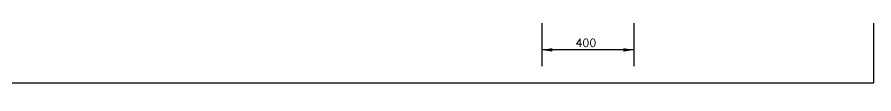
# Model space of a CAD drawing. Header units: millimetres. Extents: x -38738 to 42872, y -691 to 46851.
# Drawn here: x 22714 to 42872, y 14367 to 15654 of the extents above; entities that cross this region are included whole.
import ezdxf

# ---------------------------------------------------------------- set-up
doc = ezdxf.new("R2010")
doc.units = ezdxf.units.MM
doc.layers.add('TXT_0', color=7, linetype='Continuous')
doc.layers.add('TXT_2', color=3, linetype='Continuous')
doc.styles.add('ADITIVOCAD', font='ROMANS.shx')

msp = doc.modelspace()

# ---------------------------------------------------------------- linework, layer by layer
at = {"layer": 'TXT_0'}
for p, q in [((35059, 18253), (35059, 14758)), ((37227, 18253), (37227, 14758)), ((37227, 15143), (35059, 15143))]:
    msp.add_line(p, q, dxfattribs=at)
for points in [[(35307, 15184), (35307, 15102), (35059, 15143)], [(36979, 15184), (36979, 15102), (37227, 15143)]]:
    msp.add_solid(points, dxfattribs=at)
at = {"layer": 'TXT_2'}
msp.add_lwpolyline([(42872, 46851), (13631, 46851), (13631, 14367), (42872, 14367)], close=True, dxfattribs=at)

# ---------------------------------------------------------------- texts
at = {"layer": 'TXT_0', "style": 'ADITIVOCAD'}
msp.add_text('400', height=188.3, dxfattribs=at).set_placement((35854, 15215))

doc.saveas('drawing.dxf')
